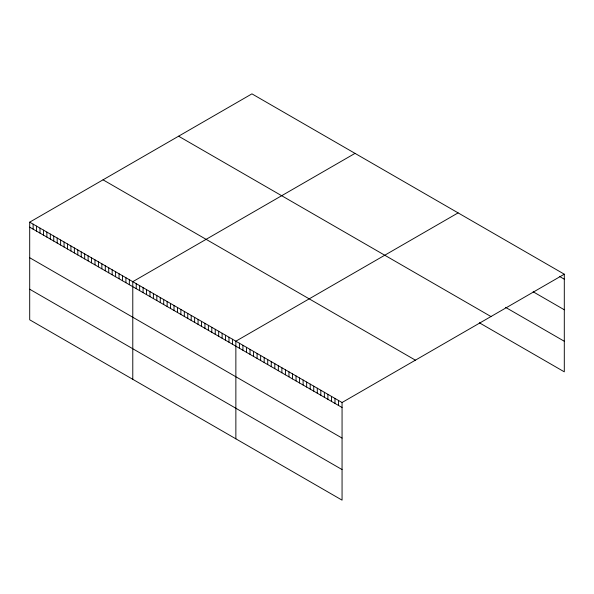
<?xml version="1.0" encoding="UTF-8"?>
<svg xmlns="http://www.w3.org/2000/svg" width="594" height="594" viewBox="0 0 594 594"><rect width="100%" height="100%" fill="white"/><g stroke="black" fill="none" stroke-linecap="round" stroke-linejoin="round"><path stroke-width="0.89" d="M29.7 222.163L342.062 402.509L342.062 500.141L29.7 319.802L29.7 222.163L251.938 93.859L564.3 274.198L564.3 371.837L479.336 322.78M355.019 153.371L132.781 281.682L132.781 379.314M458.1 212.882L235.863 341.194L235.863 438.825M342.062 402.509L564.3 274.198M559.348 276.336L564.3 279.202M533.145 291.78L564.3 309.771M505.531 307.336L564.3 341.26M178.601 136.204L490.963 316.543M103.037 179.826L415.399 360.164M29.7 227.168L342.062 407.506M29.7 257.737L342.062 438.075M29.7 289.233L342.062 469.572M338.521 400.467L338.521 405.464M334.986 398.418L334.986 403.415M331.445 396.376L331.445 401.373M327.903 394.334L327.903 399.331M324.361 392.285L324.361 397.289M320.819 390.243L320.819 395.24M317.285 388.201L317.285 393.198M313.743 386.159L313.743 391.156M310.202 384.11L310.202 389.115M306.66 382.068L306.66 387.065M303.118 380.026L303.118 385.023M299.584 377.984L299.584 382.981M296.042 375.935L296.042 380.94M292.5 373.893L292.5 378.89M288.959 371.851L288.959 376.848M285.424 369.81L285.424 374.807M281.883 367.76L281.883 372.757M278.341 365.718L278.341 370.715M274.799 363.677L274.799 368.674M271.258 361.627L271.258 366.632M267.723 359.585L267.723 364.582M264.182 357.543L264.182 362.54M260.64 355.502L260.64 360.499M257.098 353.452L257.098 358.457M253.564 351.41L253.564 356.407M250.022 349.369L250.022 354.366M246.48 347.327L246.48 352.324M242.939 345.277L242.939 350.282M239.397 343.235L239.397 348.233M232.425 339.211L232.425 344.208M228.987 337.221L228.987 342.226M225.549 335.239L225.549 340.236M222.119 333.256L222.119 338.253M218.681 331.274L218.681 336.271M215.243 329.291L215.243 334.288M211.806 327.309L211.806 332.306M208.375 325.319L208.375 330.323M204.937 323.336L204.937 328.334M201.5 321.354L201.5 326.351M198.062 319.372L198.062 324.369M194.624 317.389L194.624 322.386M191.194 315.407L191.194 320.404M187.756 313.417L187.756 318.421M184.318 311.434L184.318 316.431M180.88 309.452L180.88 314.449M177.45 307.469L177.45 312.466M174.012 305.487L174.012 310.484M170.575 303.497L170.575 308.501M167.137 301.514L167.137 306.519M163.706 299.532L163.706 304.529M160.269 297.549L160.269 302.546M156.831 295.567L156.831 300.564M153.393 293.584L153.393 298.582M149.963 291.595L149.963 296.599M146.525 289.612L146.525 294.609M143.087 287.63L143.087 292.627M139.649 285.647L139.649 290.644M136.219 283.665L136.219 288.662M129.344 279.692L129.344 284.697M125.906 277.71L125.906 282.707M122.475 275.727L122.475 280.724M119.038 273.745L119.038 278.742M115.6 271.762L115.6 276.759M112.162 269.78L112.162 274.777M108.724 267.79L108.724 272.795M105.294 265.808L105.294 270.805M101.856 263.825L101.856 268.822M98.418 261.843L98.418 266.84M94.981 259.86L94.981 264.857M91.55 257.878L91.55 262.875M88.112 255.888L88.112 260.892M84.675 253.905L84.675 258.902M81.237 251.923L81.237 256.92M77.807 249.94L77.807 254.937M74.369 247.958L74.369 252.955M70.931 245.968L70.931 250.972M67.493 243.986L67.493 248.99M64.063 242.003L64.063 247M60.625 240.021L60.625 245.018M57.187 238.038L57.187 243.035M53.75 236.056L53.75 241.053M50.319 234.066L50.319 239.07M46.881 232.083L46.881 237.088M43.444 230.101L43.444 235.098M40.006 228.118L40.006 233.115M36.576 226.136L36.576 231.133M33.138 224.153L33.138 229.15"/></g></svg>
